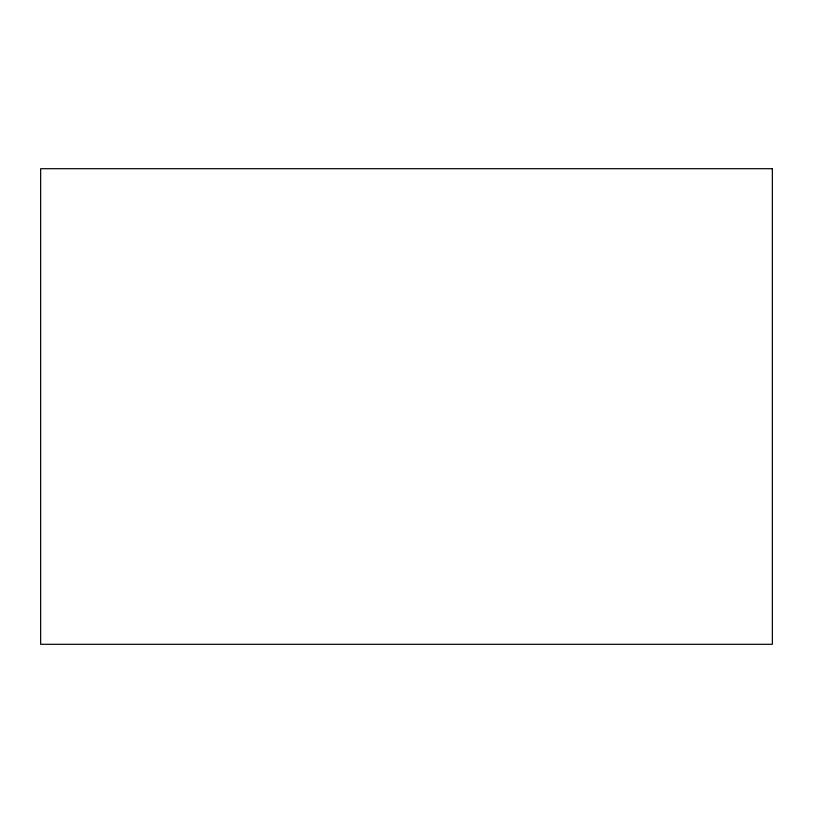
<?xml version="1.0" encoding="UTF-8"?>
<svg xmlns="http://www.w3.org/2000/svg" width="813" height="813" viewBox="0 0 813 813"><rect width="100%" height="100%" fill="white"/><g stroke="black" fill="none" stroke-linecap="round" stroke-linejoin="round"><path stroke-width="1.22" d="M772.35 168.698L40.65 168.698L40.65 644.303L772.35 644.303L772.35 168.698"/></g></svg>
